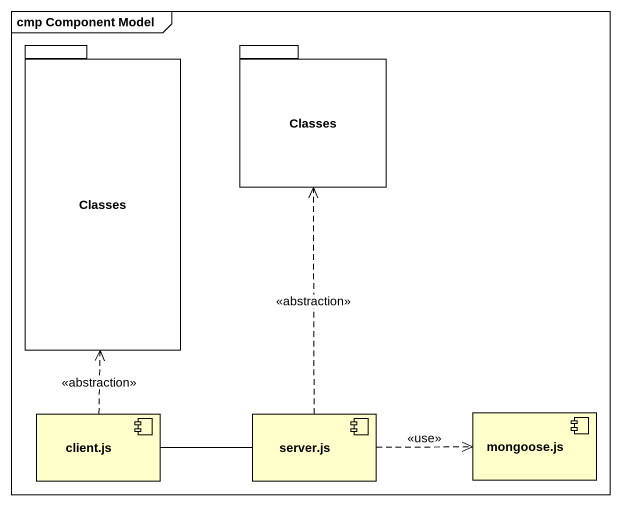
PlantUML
@startuml
mainframe cmp Component Model
package Classes {
}
package "Classes" as Classes_2 {
}
component "client.js" as client_js
component "server.js" as server_js
component "mongoose.js" as mongoose_js
client_js .up.> Classes : <<abstraction>>
client_js -right- server_js
server_js .up.> Classes_2 : <<abstraction>>
server_js .right.> mongoose_js : <<use>>
@enduml
